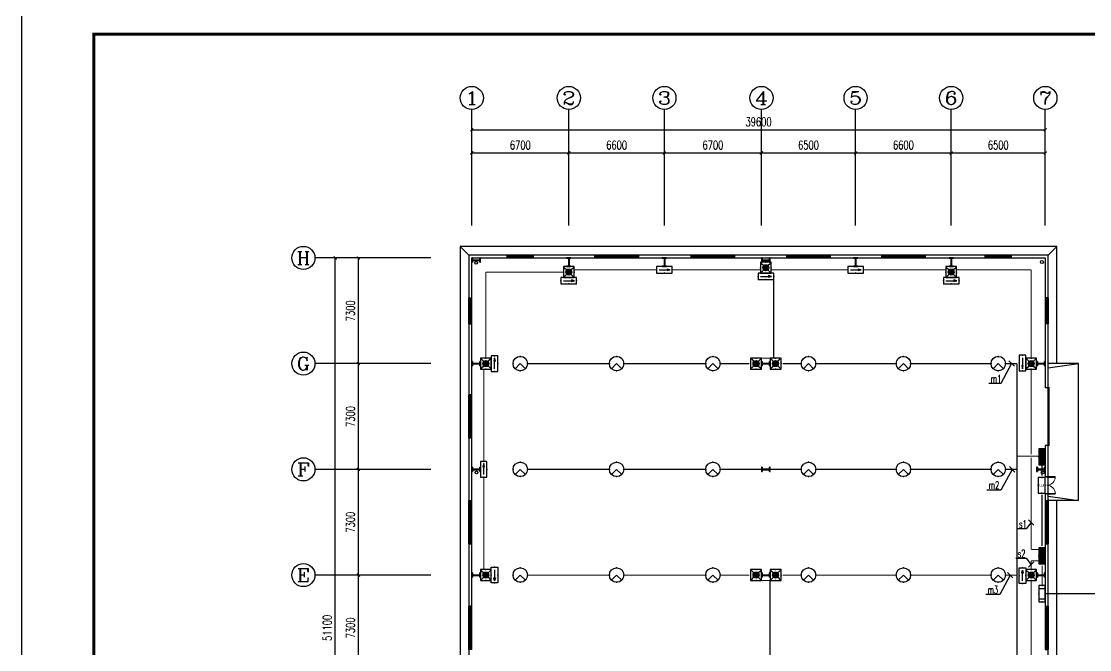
# Model space of a CAD drawing. Extents: x 1680110 to 2699828, y 269661 to 891349.
# Drawn here: x 2361418 to 2435175, y 596738 to 640124 of the extents above; entities that cross this region are included whole.
import ezdxf
from ezdxf.enums import TextEntityAlignment as Align

# ---------------------------------------------------------------- set-up
doc = ezdxf.new("R2010")
doc.units = 0
doc.header["$LTSCALE"] = 1000
doc.header["$MEASUREMENT"] = 0
doc.linetypes.add('DASH', pattern=[0.35, 0.25, -0.1])
for name, color, linetype in [('AXIS', 3, 'Continuous'), ('AXIS_TEXT', 7, 'Continuous'), ('COLUMN', 9, 'Continuous'), ('DIM-应急', 3, 'Continuous'), ('DIM-照明', 3, 'Continuous'), ('EQUIP-照明', 3, 'Continuous'), ('EQUIP-箱柜', 3, 'Continuous'), ('GROUND', 2, 'Continuous'), ('PUB_TITLE', 4, 'Continuous'), ('STAIR', 2, 'Continuous'), ('WALL', 9, 'Continuous'), ('WINDOW', 4, 'Continuous'), ('WIRE-应急', 2, 'DASH'), ('WIRE-照明', 1, 'Continuous'), ('钢柱', 7, 'Continuous')]:
    doc.layers.add(name, color=color, linetype=linetype)
doc.styles.add('_TCH_AXIS', font='COMPLEX', dxfattribs={"bigfont": 'GBCBIG'})
doc.styles.add('_TCH_DIM_T3', font='SIMPLEX', dxfattribs={"width": 0.705882, "bigfont": 'GBCBIG'})
doc.styles.add('_TEL_ATTDEF', font='GBENOR', dxfattribs={"width": 0.8, "height": 3, "bigfont": 'GBCBIG'})
doc.styles.add('_TEL_DIM', font='SIMPLEX', dxfattribs={"width": 0.8, "height": 3.5, "bigfont": 'HZTXT'})
doc.styles.add('COMPLEX', font='COMPLEX')
doc.dimstyles.new('_TCH_ARCH&&200', dxfattribs={"dimtxt": 595, "dimasz": 200, "dimexe": 500, "dimexo": 600, "dimgap": 252.5, "dimtad": 1, "dimdec": 0, "dimzin": 0, "dimdsep": 46, "dimtxsty": '_TCH_DIM_T3', "dimblk": 'ARCHTICK', "dimcen": 0.09, "dimclrt": 7, "dimazin": 2, "dimtfac": 1, "dimtdec": 0, "dimtix": 1, "dimtmove": 2, "dimatfit": 3, "dimfxl": 0, "dimtolj": 1, "dimtzin": 0, "dimarcsym": 0})

# ---------------------------------------------------------------- blocks, each defined once
blk = doc.blocks.new('A$C23043752')
at = {"layer": 'COLUMN'}
blk.add_hatch(color=256, dxfattribs=at).paths.add_polyline_path([(0, 600), (0, 550), (125, 550), (125, 50), (0, 50), (0, 0), (300, 0), (300, 50), (175, 50), (175, 550), (300, 550), (300, 600)])
for p, q in [((0, 600), (0, 550)), ((300, 600), (0, 600)), ((125, 550), (0, 550)), ((0, 50), (125, 50)), ((0, 50), (0, 0)), ((0, 0), (300, 0)), ((125, 550), (125, 50)), ((175, 550), (175, 50)), ((300, 550), (175, 550)), ((175, 50), (300, 50)), ((300, 550), (300, 600)), ((300, 0), (300, 50))]:
    blk.add_line(p, q, dxfattribs=at)
blk = doc.blocks.new('A$C2E6C69CD')
at = {"layer": 'COLUMN', "xscale": -1, "rotation": 359.9999999999998}
blk.add_blockref('A$C23043752', (300, 0), dxfattribs=at)
blk.add_blockref('A$C23043752', (300, 0), dxfattribs=at)
blk = doc.blocks.new('A$C6F9B7E11')
blk.add_blockref('A$C2E6C69CD', (0, 0))
blk = doc.blocks.new('$equip$00002831')
for q in [(-0.354, -0.354), (0.354, -0.354)]:
    blk.add_line((0, 0), q)
at = {"const_width": 0.04}
blk.add_lwpolyline([(0.5, 0, 1), (-0.5, 0, 1), (0.5, 0, -2.700563)], format="xyb", dxfattribs=at)
blk.add_circle((0, 0), 0.5)
for p in [(-0.5, 0), (0, 0.5), (0.5, 0), (0, -0.5)]:
    blk.add_point(p)
at = {"color": 7, "style": '_TEL_DIM', "flags": 1}
for tag in ['A', 'REMARK']:
    blk.add_attdef(tag, text='', height=0.00002, dxfattribs=at).set_placement((0, 0), align=Align.MIDDLE_CENTER)
blk = doc.blocks.new('$equip$00002534')
for p, q in [((-0.72, 0.66), (-0.72, 0)), ((0.72, 0.66), (-0.72, 0.66)), ((-0.72, 0), (0.72, 0)), ((0.72, 0), (0.72, 0.66))]:
    blk.add_line(p, q)
at = {"const_width": 0.04}
blk.add_lwpolyline([(-0.72, 0.66), (-0.72, 0), (0.72, 0), (0.72, 0.66), (-0.72, 0.66), (-0.72, 0)], dxfattribs=at)
for p in [(-0.72, 0.33), (0, 0.66), (0, 0), (0.72, 0.33)]:
    blk.add_point(p)
at = {"color": 7, "style": '_TEL_DIM'}
blk.add_attdef('$TEXT$', text='', height=0.4, dxfattribs=at).set_placement((0, 0.33), align=Align.MIDDLE_CENTER)
at = {"color": 7, "style": '_TEL_DIM', "flags": 1}
blk.add_attdef('A', text='', height=0.00002, dxfattribs=at).set_placement((0, 0), align=Align.MIDDLE_CENTER)
blk = doc.blocks.new('$equip$00002604')
blk.add_hatch(color=256).paths.add_polyline_path([(0.275, 0.5, 1), (-0.274, 0.5, 1)])
for p, q in [((-0.429, 0.929), (-0.194, 0.694)), ((-0.429, 0.071), (-0.194, 0.306)), ((0.194, 0.694), (0.429, 0.929)), ((0.194, 0.306), (0.429, 0.071))]:
    blk.add_line(p, q)
at = {"const_width": 0.04}
blk.add_lwpolyline([(-0.5, 1), (-0.5, 0), (0.5, 0), (0.5, 1), (-0.5, 1), (-0.5, 0)], dxfattribs=at)
blk.add_lwpolyline([(-0.5, 1), (-0.5, 0), (0.5, 0), (0.5, 1)], close=True)
blk.add_circle((0, 0.5), 0.275)
for p in [(0, 1), (-0.5, 0.5), (0, 0), (0.5, 0.5)]:
    blk.add_point(p)
at = {"color": 7, "style": '_TEL_DIM', "flags": 1}
blk.add_attdef('A', text='', height=0.000025, dxfattribs=at).set_placement((0, 0), align=Align.MIDDLE_CENTER)
blk = doc.blocks.new('$equip$00002944')
for p, q in [((-0.75, 0.6), (-0.75, 0)), ((0.75, 0.6), (-0.75, 0.6)), ((-0.75, 0), (0.75, 0)), ((-0.469, 0.6), (-0.469, 0)), ((0.469, 0.6), (0.469, 0)), ((0.75, 0), (0.75, 0.6))]:
    blk.add_line(p, q)
at = {"const_width": 0.04}
blk.add_lwpolyline([(-0.75, 0.6), (-0.75, 0), (0.75, 0), (0.75, 0.6), (-0.75, 0.6), (-0.75, 0)], dxfattribs=at)
for p in [(-0.75, 0.3), (0, 0.6), (0, 0), (0.75, 0.3)]:
    blk.add_point(p)
at = {"color": 7, "style": '_TEL_DIM', "flags": 1}
for tag in ['A', 'REMARK']:
    blk.add_attdef(tag, text='', height=0.00002, dxfattribs=at).set_placement((0, 0), align=Align.MIDDLE_CENTER)
blk = doc.blocks.new('*X22')
at = {"color": 0}
for p, q in [((-250, 33), (-83, 200)), ((-250, 68), (-118, 200)), ((-250, 104), (-154, 200)), ((-250, 139), (-189, 200)), ((-250, 174), (-224, 200)), ((-247, 0), (-47, 200)), ((-212, 0), (-12, 200)), ((-177, 0), (23, 200)), ((-141, 0), (59, 200)), ((-106, 0), (94, 200)), ((-71, 0), (129, 200)), ((-35, 0), (165, 200)), ((0, 0), (200, 200)), ((35, 0), (235, 200)), ((71, 0), (250, 179)), ((106, 0), (250, 144)), ((141, 0), (250, 109)), ((177, 0), (250, 73)), ((212, 0), (250, 38)), ((247, 0), (250, 3))]:
    blk.add_line(p, q, dxfattribs=at)
blk = doc.blocks.new('$equip$00002943')
for p, q in [((-0.75, 0.6), (-0.75, 0)), ((0.75, 0.6), (-0.75, 0.6)), ((-0.75, 0), (0.75, 0)), ((0.75, 0), (0.75, 0.6))]:
    blk.add_line(p, q)
for points, const_width in [([(-0.75, 0.3), (0.75, 0.3)], 0.6), ([(-0.75, 0.6), (-0.75, 0), (0.75, 0), (0.75, 0.6), (-0.75, 0.6), (-0.75, 0)], 0.04)]:
    blk.add_lwpolyline(points, dxfattribs=dict(const_width=const_width))
for p in [(-0.75, 0.3), (0, 0.6), (0, 0), (0.75, 0.3)]:
    blk.add_point(p)
at = {"xscale": 0.00300000000061118, "yscale": 0.00300000000061118, "zscale": 0.00300000000061118}
blk.add_blockref('*X22', (0, 0), dxfattribs=at)
at = {"color": 7, "style": '_TEL_DIM', "flags": 1}
for tag in ['A', 'REMARK']:
    blk.add_attdef(tag, text='', height=0.00002, dxfattribs=at).set_placement((0, 0), align=Align.MIDDLE_CENTER)
blk = doc.blocks.new('$equip$00002540')
blk.add_hatch(color=256).paths.add_polyline_path([(0.24, 0.372), (0.24, 0.228), (0.528, 0.3)])
for p, q in [((-0.72, 0.6), (-0.72, 0)), ((0.72, 0.6), (-0.72, 0.6)), ((-0.72, 0), (0.72, 0)), ((0.24, 0.372), (0.24, 0.228)), ((0.528, 0.3), (0.24, 0.372)), ((0.24, 0.228), (0.528, 0.3)), ((0.72, 0), (0.72, 0.6))]:
    blk.add_line(p, q)
at = {"color": 7}
blk.add_line((-0.48, 0.3), (0.48, 0.3), dxfattribs=at)
at = {"const_width": 0.04}
blk.add_lwpolyline([(-0.72, 0.6), (-0.72, 0), (0.72, 0), (0.72, 0.6), (-0.72, 0.6), (-0.72, 0)], dxfattribs=at)
for p in [(-0.72, 0.3), (0, 0.6), (0, 0), (0.72, 0.3)]:
    blk.add_point(p)
at = {"color": 7, "style": '_TEL_DIM', "flags": 1}
blk.add_attdef('A', text='', height=0.00002, dxfattribs=at).set_placement((0, 0), align=Align.MIDDLE_CENTER)
blk = doc.blocks.new('_ArchTick')
at = {"color": 0, "linetype": 'ByBlock', "const_width": 0.4}
blk.add_lwpolyline([(-0.5, -0.5), (0.5, 0.5)], dxfattribs=at)
blk = doc.blocks.new('*D69')
at = {"layer": 'AXIS', "color": 0, "lineweight": -2, "transparency": 16777216}
for p, q in [((2392516, 626634), (2392516, 631534)), ((2399216, 626634), (2399216, 631534)), ((2392516, 631034), (2399216, 631034))]:
    blk.add_line(p, q, dxfattribs=at)
at = {"layer": 'Defpoints', "color": 0, "transparency": 16777216}
for p in [(2399216, 631034), (2392516, 626034), (2399216, 626034)]:
    blk.add_point(p, dxfattribs=at)
at = {"layer": 'AXIS', "color": 0, "lineweight": -2, "transparency": 16777216, "xscale": 200, "yscale": 200, "zscale": 200, "rotation": 180}
blk.add_blockref('_ArchTick', (2392516, 631034), dxfattribs=at)
at = {"layer": 'AXIS', "color": 0, "lineweight": -2, "transparency": 16777216, "xscale": 200, "yscale": 200, "zscale": 200}
blk.add_blockref('_ArchTick', (2399216, 631034), dxfattribs=at)
at = {"layer": 'AXIS', "color": 7, "transparency": 16777216, "insert": (2395866, 631584), "char_height": 595, "attachment_point": 5, "style": '_TCH_DIM_T3'}
blk.add_mtext('\\A1;6700', dxfattribs=at)
blk = doc.blocks.new('*D70')
at = {"layer": 'AXIS', "color": 0, "lineweight": -2, "transparency": 16777216}
for p, q in [((2399216, 626634), (2399216, 631534)), ((2405816, 626634), (2405816, 631534)), ((2399216, 631034), (2405816, 631034))]:
    blk.add_line(p, q, dxfattribs=at)
at = {"layer": 'Defpoints', "color": 0, "transparency": 16777216}
for p in [(2405816, 631034), (2399216, 626034), (2405816, 626034)]:
    blk.add_point(p, dxfattribs=at)
at = {"layer": 'AXIS', "color": 0, "lineweight": -2, "transparency": 16777216, "xscale": 200, "yscale": 200, "zscale": 200, "rotation": 180}
blk.add_blockref('_ArchTick', (2399216, 631034), dxfattribs=at)
at = {"layer": 'AXIS', "color": 0, "lineweight": -2, "transparency": 16777216, "xscale": 200, "yscale": 200, "zscale": 200}
blk.add_blockref('_ArchTick', (2405816, 631034), dxfattribs=at)
at = {"layer": 'AXIS', "color": 7, "transparency": 16777216, "insert": (2402516, 631584), "char_height": 595, "attachment_point": 5, "style": '_TCH_DIM_T3'}
blk.add_mtext('\\A1;6600', dxfattribs=at)
blk = doc.blocks.new('*D71')
at = {"layer": 'AXIS', "color": 0, "lineweight": -2, "transparency": 16777216}
for p, q in [((2405816, 626634), (2405816, 631534)), ((2412516, 626634), (2412516, 631534)), ((2405816, 631034), (2412516, 631034))]:
    blk.add_line(p, q, dxfattribs=at)
at = {"layer": 'Defpoints', "color": 0, "transparency": 16777216}
for p in [(2412516, 631034), (2405816, 626034), (2412516, 626034)]:
    blk.add_point(p, dxfattribs=at)
at = {"layer": 'AXIS', "color": 0, "lineweight": -2, "transparency": 16777216, "xscale": 200, "yscale": 200, "zscale": 200, "rotation": 180}
blk.add_blockref('_ArchTick', (2405816, 631034), dxfattribs=at)
at = {"layer": 'AXIS', "color": 0, "lineweight": -2, "transparency": 16777216, "xscale": 200, "yscale": 200, "zscale": 200}
blk.add_blockref('_ArchTick', (2412516, 631034), dxfattribs=at)
at = {"layer": 'AXIS', "color": 7, "transparency": 16777216, "insert": (2409166, 631584), "char_height": 595, "attachment_point": 5, "style": '_TCH_DIM_T3'}
blk.add_mtext('\\A1;6700', dxfattribs=at)
blk = doc.blocks.new('*D72')
at = {"layer": 'AXIS', "color": 0, "lineweight": -2, "transparency": 16777216}
for p, q in [((2412516, 626634), (2412516, 631534)), ((2419016, 626634), (2419016, 631534)), ((2412516, 631034), (2419016, 631034))]:
    blk.add_line(p, q, dxfattribs=at)
at = {"layer": 'Defpoints', "color": 0, "transparency": 16777216}
for p in [(2419016, 631034), (2412516, 626034), (2419016, 626034)]:
    blk.add_point(p, dxfattribs=at)
at = {"layer": 'AXIS', "color": 0, "lineweight": -2, "transparency": 16777216, "xscale": 200, "yscale": 200, "zscale": 200, "rotation": 180}
blk.add_blockref('_ArchTick', (2412516, 631034), dxfattribs=at)
at = {"layer": 'AXIS', "color": 0, "lineweight": -2, "transparency": 16777216, "xscale": 200, "yscale": 200, "zscale": 200}
blk.add_blockref('_ArchTick', (2419016, 631034), dxfattribs=at)
at = {"layer": 'AXIS', "color": 7, "transparency": 16777216, "insert": (2415766, 631584), "char_height": 595, "attachment_point": 5, "style": '_TCH_DIM_T3'}
blk.add_mtext('\\A1;6500', dxfattribs=at)
blk = doc.blocks.new('*D73')
at = {"layer": 'AXIS', "color": 0, "lineweight": -2, "transparency": 16777216}
for p, q in [((2419016, 626634), (2419016, 631534)), ((2425616, 626634), (2425616, 631534)), ((2419016, 631034), (2425616, 631034))]:
    blk.add_line(p, q, dxfattribs=at)
at = {"layer": 'Defpoints', "color": 0, "transparency": 16777216}
for p in [(2425616, 631034), (2419016, 626034), (2425616, 626034)]:
    blk.add_point(p, dxfattribs=at)
at = {"layer": 'AXIS', "color": 0, "lineweight": -2, "transparency": 16777216, "xscale": 200, "yscale": 200, "zscale": 200, "rotation": 180}
blk.add_blockref('_ArchTick', (2419016, 631034), dxfattribs=at)
at = {"layer": 'AXIS', "color": 0, "lineweight": -2, "transparency": 16777216, "xscale": 200, "yscale": 200, "zscale": 200}
blk.add_blockref('_ArchTick', (2425616, 631034), dxfattribs=at)
at = {"layer": 'AXIS', "color": 7, "transparency": 16777216, "insert": (2422316, 631584), "char_height": 595, "attachment_point": 5, "style": '_TCH_DIM_T3'}
blk.add_mtext('\\A1;6600', dxfattribs=at)
blk = doc.blocks.new('*D74')
at = {"layer": 'AXIS', "color": 0, "lineweight": -2, "transparency": 16777216}
for p, q in [((2425616, 626634), (2425616, 631534)), ((2432116, 626634), (2432116, 631534)), ((2425616, 631034), (2432116, 631034))]:
    blk.add_line(p, q, dxfattribs=at)
at = {"layer": 'Defpoints', "color": 0, "transparency": 16777216}
for p in [(2432116, 631034), (2425616, 626034), (2432116, 626034)]:
    blk.add_point(p, dxfattribs=at)
at = {"layer": 'AXIS', "color": 0, "lineweight": -2, "transparency": 16777216, "xscale": 200, "yscale": 200, "zscale": 200, "rotation": 180}
blk.add_blockref('_ArchTick', (2425616, 631034), dxfattribs=at)
at = {"layer": 'AXIS', "color": 0, "lineweight": -2, "transparency": 16777216, "xscale": 200, "yscale": 200, "zscale": 200}
blk.add_blockref('_ArchTick', (2432116, 631034), dxfattribs=at)
at = {"layer": 'AXIS', "color": 7, "transparency": 16777216, "insert": (2428866, 631584), "char_height": 595, "attachment_point": 5, "style": '_TCH_DIM_T3'}
blk.add_mtext('\\A1;6500', dxfattribs=at)
blk = doc.blocks.new('*D75')
at = {"layer": 'AXIS', "color": 0, "lineweight": -2, "transparency": 16777216}
for p, q in [((2392516, 626634), (2392516, 633134)), ((2432116, 626634), (2432116, 633134)), ((2392516, 632634), (2432116, 632634))]:
    blk.add_line(p, q, dxfattribs=at)
at = {"layer": 'Defpoints', "color": 0, "transparency": 16777216}
for p in [(2432116, 632634), (2392516, 626034), (2432116, 626034)]:
    blk.add_point(p, dxfattribs=at)
at = {"layer": 'AXIS', "color": 0, "lineweight": -2, "transparency": 16777216, "xscale": 200, "yscale": 200, "zscale": 200, "rotation": 180}
blk.add_blockref('_ArchTick', (2392516, 632634), dxfattribs=at)
at = {"layer": 'AXIS', "color": 0, "lineweight": -2, "transparency": 16777216, "xscale": 200, "yscale": 200, "zscale": 200}
blk.add_blockref('_ArchTick', (2432116, 632634), dxfattribs=at)
at = {"layer": 'AXIS', "color": 7, "transparency": 16777216, "insert": (2412316, 633184), "char_height": 595, "attachment_point": 5, "style": '_TCH_DIM_T3'}
blk.add_mtext('\\A1;39600', dxfattribs=at)
blk = doc.blocks.new('*D86')
at = {"layer": 'AXIS', "color": 0, "lineweight": -2, "transparency": 16777216}
for p, q in [((2389088, 601888), (2384188, 601888)), ((2384688, 594588), (2384688, 601888)), ((2389088, 594588), (2384188, 594588))]:
    blk.add_line(p, q, dxfattribs=at)
at = {"layer": 'Defpoints', "color": 0, "transparency": 16777216}
for p in [(2384688, 601888), (2389688, 601888), (2389688, 594588)]:
    blk.add_point(p, dxfattribs=at)
at = {"layer": 'AXIS', "color": 0, "lineweight": -2, "transparency": 16777216, "xscale": 200, "yscale": 200, "zscale": 200}
for p, rotation in [((2384688, 601888), 90), ((2384688, 594588), 270)]:
    blk.add_blockref('_ArchTick', p, dxfattribs=dict(at, rotation=rotation))
at = {"layer": 'AXIS', "color": 7, "transparency": 16777216, "insert": (2384138, 598238), "char_height": 595, "attachment_point": 5, "rotation": 90, "style": '_TCH_DIM_T3'}
blk.add_mtext('\\A1;7300', dxfattribs=at)
blk = doc.blocks.new('*D87')
at = {"layer": 'AXIS', "color": 0, "lineweight": -2, "transparency": 16777216}
for p, q in [((2389088, 609188), (2384188, 609188)), ((2384688, 601888), (2384688, 609188)), ((2389088, 601888), (2384188, 601888))]:
    blk.add_line(p, q, dxfattribs=at)
at = {"layer": 'Defpoints', "color": 0, "transparency": 16777216}
for p in [(2384688, 609188), (2389688, 609188), (2389688, 601888)]:
    blk.add_point(p, dxfattribs=at)
at = {"layer": 'AXIS', "color": 0, "lineweight": -2, "transparency": 16777216, "xscale": 200, "yscale": 200, "zscale": 200}
for p, rotation in [((2384688, 609188), 90), ((2384688, 601888), 270)]:
    blk.add_blockref('_ArchTick', p, dxfattribs=dict(at, rotation=rotation))
at = {"layer": 'AXIS', "color": 7, "transparency": 16777216, "insert": (2384138, 605538), "char_height": 595, "attachment_point": 5, "rotation": 90, "style": '_TCH_DIM_T3'}
blk.add_mtext('\\A1;7300', dxfattribs=at)
blk = doc.blocks.new('*D88')
at = {"layer": 'AXIS', "color": 0, "lineweight": -2, "transparency": 16777216}
for p, q in [((2389088, 616488), (2384188, 616488)), ((2384688, 609188), (2384688, 616488)), ((2389088, 609188), (2384188, 609188))]:
    blk.add_line(p, q, dxfattribs=at)
at = {"layer": 'Defpoints', "color": 0, "transparency": 16777216}
for p in [(2384688, 616488), (2389688, 616488), (2389688, 609188)]:
    blk.add_point(p, dxfattribs=at)
at = {"layer": 'AXIS', "color": 0, "lineweight": -2, "transparency": 16777216, "xscale": 200, "yscale": 200, "zscale": 200}
for p, rotation in [((2384688, 616488), 90), ((2384688, 609188), 270)]:
    blk.add_blockref('_ArchTick', p, dxfattribs=dict(at, rotation=rotation))
at = {"layer": 'AXIS', "color": 7, "transparency": 16777216, "insert": (2384138, 612838), "char_height": 595, "attachment_point": 5, "rotation": 90, "style": '_TCH_DIM_T3'}
blk.add_mtext('\\A1;7300', dxfattribs=at)
blk = doc.blocks.new('*D89')
at = {"layer": 'AXIS', "color": 0, "lineweight": -2, "transparency": 16777216}
for p, q in [((2389088, 623788), (2384188, 623788)), ((2384688, 616488), (2384688, 623788)), ((2389088, 616488), (2384188, 616488))]:
    blk.add_line(p, q, dxfattribs=at)
at = {"layer": 'Defpoints', "color": 0, "transparency": 16777216}
for p in [(2384688, 623788), (2389688, 623788), (2389688, 616488)]:
    blk.add_point(p, dxfattribs=at)
at = {"layer": 'AXIS', "color": 0, "lineweight": -2, "transparency": 16777216, "xscale": 200, "yscale": 200, "zscale": 200}
for p, rotation in [((2384688, 623788), 90), ((2384688, 616488), 270)]:
    blk.add_blockref('_ArchTick', p, dxfattribs=dict(at, rotation=rotation))
at = {"layer": 'AXIS', "color": 7, "transparency": 16777216, "insert": (2384138, 620138), "char_height": 595, "attachment_point": 5, "rotation": 90, "style": '_TCH_DIM_T3'}
blk.add_mtext('\\A1;7300', dxfattribs=at)
blk = doc.blocks.new('*D90')
at = {"layer": 'AXIS', "color": 0, "lineweight": -2, "transparency": 16777216}
for p, q in [((2389088, 623788), (2382588, 623788)), ((2383088, 572688), (2383088, 623788)), ((2389088, 572688), (2382588, 572688))]:
    blk.add_line(p, q, dxfattribs=at)
at = {"layer": 'Defpoints', "color": 0, "transparency": 16777216}
for p in [(2383088, 623788), (2389688, 623788), (2389688, 572688)]:
    blk.add_point(p, dxfattribs=at)
at = {"layer": 'AXIS', "color": 0, "lineweight": -2, "transparency": 16777216, "xscale": 200, "yscale": 200, "zscale": 200}
for p, rotation in [((2383088, 623788), 90), ((2383088, 572688), 270)]:
    blk.add_blockref('_ArchTick', p, dxfattribs=dict(at, rotation=rotation))
at = {"layer": 'AXIS', "color": 7, "transparency": 16777216, "insert": (2382538, 598238), "char_height": 595, "attachment_point": 5, "rotation": 90, "style": '_TCH_DIM_T3'}
blk.add_mtext('\\A1;51100', dxfattribs=at)
blk = doc.blocks.new('$TCHSYS$WIN2D')
for p, q in [((-0.5, 0.5), (0.5, 0.5)), ((-0.5, 0.5), (-0.5, -0.5)), ((0.5, 0.5), (0.5, -0.5)), ((0.5, 0.167), (-0.5, 0.167)), ((0.5, -0.167), (-0.5, -0.167)), ((-0.5, -0.5), (0.5, -0.5))]:
    blk.add_line(p, q)
blk = doc.blocks.new('$DorLib2D$00000137')
at = {"color": 0, "linetype": 'DASH'}
blk.add_line((-0.508, 0.723), (0.507, 0.723), dxfattribs=at)
blk = doc.blocks.new('_AXISO')
blk.add_circle((0, 0), 0.5)
at = {"layer": 'AXIS_TEXT', "style": 'COMPLEX', "width": 1.041667}
blk.add_attdef('A', text='', height=0.56, dxfattribs=at).set_placement((-0.25, -0.28), (0.25, -0.28), align=Align.FIT)
blk = doc.blocks.new('$DorLib2D$00000002')
for p, q in [((-0.5, 0), (-0.5, 0.4875)), ((-0.475, 0.4875), (-0.5, 0.4875)), ((-0.475, 0), (-0.475, 0.4875)), ((0.475, 0), (0.475, 0.4875)), ((0.475, 0.4875), (0.5, 0.4875)), ((0.5, 0), (0.5, 0.4875)), ((-0.5, 0), (-0.475, 0)), ((0.5, 0), (0.475, 0))]:
    blk.add_line(p, q)
at = {"lineweight": 13}
for centre, start, end in [((-0.4875, 0), 0, 88.530716), ((0.4875, 0), 91.469284, 180)]:
    blk.add_arc(centre, 0.4875, start, end, dxfattribs=at)

msp = doc.modelspace()

# ---------------------------------------------------------------- linework, layer by layer
at = {"color": 8}
for centre in [(2392821.6, 623453.1), (2431882, 623505.2), (2392844.3, 608967.6), (2431937.5, 608967.6)]:
    msp.add_circle(centre, 100, dxfattribs=at)
at = {"layer": 'AXIS'}
for p, q in [((2392516, 626033.9), (2392516, 634033.9)), ((2399216, 626033.9), (2399216, 634033.9)), ((2405816, 626033.9), (2405816, 634033.9)), ((2412516, 626033.9), (2412516, 634033.9)), ((2419016, 626033.9), (2419016, 634033.9)), ((2425616, 626033.9), (2425616, 634033.9)), ((2432116, 626033.9), (2432116, 634033.9)), ((2389688.4, 623788), (2381688.4, 623788)), ((2389688.4, 616488), (2381688.4, 616488)), ((2389688.4, 609188), (2381688.4, 609188)), ((2389688.4, 601888), (2381688.4, 601888))]:
    msp.add_line(p, q, dxfattribs=at)
at = {"layer": 'DIM-应急'}
for p, q in [((2431326.6, 605325.8), (2430955.4, 605697)), ((2431326.6, 602809.3), (2430955.4, 602438.1))]:
    msp.add_line(p, q, dxfattribs=at)
for points in [[(2430781.2, 605072.1), (2430166.7, 605072.1)], [(2431141, 605511.4), (2430781.2, 605072.1)], [(2430834.3, 603030.4), (2430075.8, 603030.4)], [(2431141, 602623.7), (2430834.3, 603030.4)]]:
    msp.add_lwpolyline(points, dxfattribs=at)
at = {"layer": 'DIM-照明'}
for p, q in [((2429604.8, 616673.7), (2429976, 616302.4)), ((2429641.6, 609373.7), (2430012.9, 609002.4)), ((2429502.8, 602073.7), (2429874, 601702.4))]:
    msp.add_line(p, q, dxfattribs=at)
for points in [[(2429790.4, 616488), (2429044, 615107.7)], [(2429044, 615107.7), (2428221.5, 615107.7)], [(2429827.2, 609188), (2429048.2, 607757)], [(2429048.2, 607757), (2428081.7, 607757)], [(2429688.4, 601888), (2428971.1, 600535)], [(2428971.1, 600535), (2428004.6, 600535)]]:
    msp.add_lwpolyline(points, dxfattribs=at)
at = {"layer": 'GROUND', "color": 8}
for p, q in [((2391716, 624588), (2391716, 593788)), ((2432916, 624588), (2391716, 624588)), ((2392316, 623988), (2391716, 624588)), ((2392316, 623988), (2392316, 594388)), ((2432316, 623988), (2392316, 623988)), ((2432316, 623988), (2432916, 624588)), ((2432316, 616488), (2432316, 623988)), ((2432916, 616488), (2432916, 624588)), ((2432316, 589438), (2432316, 607038)), ((2432916, 589438), (2432916, 607038))]:
    msp.add_line(p, q, dxfattribs=at)
at = {"layer": 'PUB_TITLE'}
msp.add_lwpolyline([(2361418.2, 557232.4), (2480218.2, 557232.4), (2480218.2, 641232.4), (2361418.2, 641232.4)], close=True, dxfattribs=at)
at = {"layer": 'PUB_TITLE', "const_width": 200}
msp.add_lwpolyline([(2366418.2, 559232.4), (2478218.2, 559232.4), (2478218.2, 639232.4), (2366418.2, 639232.4)], close=True, dxfattribs=at)
at = {"layer": 'STAIR', "color": 8}
for p, q in [((2434416, 616488), (2432316, 616488)), ((2432316, 607038), (2432316, 616488)), ((2432316, 616188), (2434416, 616488)), ((2434416, 607038), (2434416, 616488)), ((2432316, 607338), (2434416, 607038)), ((2434416, 607038), (2432316, 607038))]:
    msp.add_line(p, q, dxfattribs=at)
at = {"layer": 'WALL', "color": 8}
for p, q in [((2392316, 623988), (2392316, 621038)), ((2394966, 623988), (2392316, 623988)), ((2394966, 623788), (2394966, 623988)), ((2401016, 623988), (2396766, 623988)), ((2396766, 623988), (2396766, 623788)), ((2401016, 623788), (2401016, 623988)), ((2407666, 623988), (2404016, 623988)), ((2404016, 623988), (2404016, 623788)), ((2407666, 623788), (2407666, 623988)), ((2414266, 623988), (2410666, 623988)), ((2410666, 623988), (2410666, 623788)), ((2414266, 623788), (2414266, 623988)), ((2420816, 623988), (2417266, 623988)), ((2417266, 623988), (2417266, 623788)), ((2420816, 623788), (2420816, 623988)), ((2427966, 623988), (2423816, 623988)), ((2423816, 623988), (2423816, 623788)), ((2427966, 623788), (2427966, 623988)), ((2432316, 623988), (2429766, 623988)), ((2429766, 623988), (2429766, 623788)), ((2432316, 621038), (2432316, 623988)), ((2392516, 621038), (2392516, 623788)), ((2392516, 623788), (2394966, 623788)), ((2396766, 623788), (2401016, 623788)), ((2404016, 623788), (2407666, 623788)), ((2410666, 623788), (2414266, 623788)), ((2417266, 623788), (2420816, 623788)), ((2423816, 623788), (2427966, 623788)), ((2429766, 623788), (2432116, 623788)), ((2432116, 623788), (2432116, 621038)), ((2392316, 621038), (2392516, 621038)), ((2432116, 621038), (2432316, 621038)), ((2392516, 619238), (2392316, 619238)), ((2392316, 619238), (2392316, 614338)), ((2392516, 614338), (2392516, 619238)), ((2432116, 619238), (2432116, 614838)), ((2432316, 619238), (2432116, 619238)), ((2432316, 614838), (2432316, 619238)), ((2432116, 614838), (2432316, 614838)), ((2392316, 614338), (2392516, 614338)), ((2392516, 611338), (2392316, 611338)), ((2392316, 611338), (2392316, 607038)), ((2392516, 607038), (2392516, 611338)), ((2432116, 610838), (2432116, 608688.1)), ((2432316, 610838), (2432116, 610838)), ((2432316, 608688.1), (2432316, 610838)), ((2432116, 608688.1), (2432316, 608688.1)), ((2392316, 607038), (2392516, 607038)), ((2432116, 607488.1), (2432116, 607038)), ((2432316, 607488.1), (2432116, 607488.1)), ((2432116, 607038), (2432316, 607038)), ((2432316, 607038), (2432316, 607488.1)), ((2392516, 604038), (2392316, 604038)), ((2392316, 604038), (2392316, 599738)), ((2392516, 599738), (2392516, 604038)), ((2432116, 604038), (2432116, 599738)), ((2432316, 604038), (2432116, 604038)), ((2432316, 599738), (2432316, 604038)), ((2392316, 599738), (2392516, 599738)), ((2432116, 599738), (2432316, 599738))]:
    msp.add_line(p, q, dxfattribs=at)
at = {"layer": 'WIRE-应急', "linetype": 'DASH', "const_width": 75}
for points in [[(2393491, 616863), (2393491, 622813)], [(2393491, 622813), (2398841, 622813)], [(2399591, 622963), (2405276, 622963)], [(2406356, 622963), (2412445.7, 622963)], [(2413195.7, 622963), (2418476, 622963)], [(2419556, 622963), (2425241, 622963)], [(2425991, 622963), (2431141, 622963)], [(2431141, 616863), (2431141, 622963)], [(2413360.7, 616863), (2413360.7, 622288)], [(2412516, 616863), (2413116, 616863)], [(2393341, 609728), (2393341, 616113)], [(2431141, 610217.6), (2431141, 616113)], [(2431141, 603658.3), (2431141, 609992.6)], [(2393341, 602263), (2393341, 608648)], [(2431141, 603658.3), (2431666, 603658.3)], [(2431141, 602263), (2431141, 602875.3)], [(2431141, 602875.3), (2431666, 602870.6)], [(2412516, 601513), (2413116, 601513)], [(2413106, 595188), (2413106, 601513)], [(2431141, 595128), (2431141, 601513)]]:
    msp.add_lwpolyline(points, dxfattribs=at)
at = {"layer": 'WIRE-照明', "linetype": 'Continuous', "const_width": 75}
for points in [[(2396366, 616488), (2402016, 616488)], [(2403016, 616488), (2408666, 616488)], [(2409666, 616488), (2411653.5, 616488)], [(2412628.5, 616488), (2413003.5, 616488)], [(2413978.5, 616488), (2415266, 616488)], [(2416266, 616488), (2421816, 616488)], [(2422816, 616488), (2428366, 616488)], [(2429366, 616488), (2430158.9, 616488)], [(2430158.9, 579988), (2430158.9, 616488)], [(2430158.9, 610105.1), (2431666, 610105.1)], [(2431883, 609490.4), (2431883.7, 608740.6)], [(2396366, 609188), (2402016, 609188)], [(2403016, 609188), (2408666, 609188)], [(2409666, 609188), (2415266, 609188)], [(2416266, 609188), (2421816, 609188)], [(2422816, 609188), (2428366, 609188)], [(2429366, 609188), (2430158.9, 609188)], [(2431885, 607435.6), (2431888.4, 603891.1)], [(2432116, 601165), (2432116, 602653.6)], [(2396366, 601888), (2402016, 601888)], [(2403016, 601888), (2408666, 601888)], [(2409666, 601888), (2411653.5, 601888)], [(2412628.5, 601888), (2413003.5, 601888)], [(2413978.5, 601888), (2415266, 601888)], [(2416266, 601888), (2421816, 601888)], [(2422816, 601888), (2428366, 601888)], [(2429366, 601888), (2430158.9, 601888)], [(2431889.7, 602541.1), (2431891, 601165)], [(2432116, 600602.5), (2439699.1, 600602.5)]]:
    msp.add_lwpolyline(points, dxfattribs=at)

# ---------------------------------------------------------------- block references
at = {"layer": 'AXIS'}
ref = msp.add_blockref('_AXISO', (2392516, 634833.9), dxfattribs=dict(at, xscale=1600, yscale=1600, zscale=1600))
ref.add_attrib('A', '1', dxfattribs={"layer": 'AXIS_TEXT', "height": 905.1, "style": '_TCH_AXIS', "width": 2.333333}).set_placement((2392063.4, 634381.3), (2392968.5, 634381.3), align=Align.FIT)
ref = msp.add_blockref('_AXISO', (2399216, 634833.9), dxfattribs=dict(at, xscale=1600, yscale=1600, zscale=1600))
ref.add_attrib('A', '2', dxfattribs={"layer": 'AXIS_TEXT', "height": 905.1, "style": '_TCH_AXIS', "width": 1.5}).set_placement((2398763.4, 634381.3), (2399668.5, 634381.3), align=Align.FIT)
ref = msp.add_blockref('_AXISO', (2405816, 634833.9), dxfattribs=dict(at, xscale=1600, yscale=1600, zscale=1600))
ref.add_attrib('A', '3', dxfattribs={"layer": 'AXIS_TEXT', "height": 905.1, "style": '_TCH_AXIS', "width": 1.5}).set_placement((2405363.4, 634381.3), (2406268.5, 634381.3), align=Align.FIT)
ref = msp.add_blockref('_AXISO', (2412516, 634833.9), dxfattribs=dict(at, xscale=1600, yscale=1600, zscale=1600))
ref.add_attrib('A', '4', dxfattribs={"layer": 'AXIS_TEXT', "height": 905.1, "style": '_TCH_AXIS', "width": 1.3125}).set_placement((2412063.4, 634381.3), (2412968.5, 634381.3), align=Align.FIT)
ref = msp.add_blockref('_AXISO', (2419016, 634833.9), dxfattribs=dict(at, xscale=1600, yscale=1600, zscale=1600))
ref.add_attrib('A', '5', dxfattribs={"layer": 'AXIS_TEXT', "height": 905.1, "style": '_TCH_AXIS', "width": 1.5}).set_placement((2418563.4, 634381.3), (2419468.5, 634381.3), align=Align.FIT)
ref = msp.add_blockref('_AXISO', (2425616, 634833.9), dxfattribs=dict(at, xscale=1600, yscale=1600, zscale=1600))
ref.add_attrib('A', '6', dxfattribs={"layer": 'AXIS_TEXT', "height": 905.1, "style": '_TCH_AXIS', "width": 1.5}).set_placement((2425163.4, 634381.3), (2426068.5, 634381.3), align=Align.FIT)
ref = msp.add_blockref('_AXISO', (2432116, 634833.9), dxfattribs=dict(at, xscale=1600, yscale=1600, zscale=1600))
ref.add_attrib('A', '7', dxfattribs={"layer": 'AXIS_TEXT', "height": 905.1, "style": '_TCH_AXIS', "width": 1.5}).set_placement((2431663.4, 634381.3), (2432568.5, 634381.3), align=Align.FIT)
ref = msp.add_blockref('_AXISO', (2380888.4, 623788), dxfattribs=dict(at, xscale=1600, yscale=1600, zscale=1600))
ref.add_attrib('A', 'H', dxfattribs={"layer": 'AXIS_TEXT', "height": 905.1, "style": '_TCH_AXIS', "width": 1.05}).set_placement((2380435.8, 623335.5), (2381340.9, 623335.5), align=Align.FIT)
ref = msp.add_blockref('_AXISO', (2380888.4, 616488), dxfattribs=dict(at, xscale=1600, yscale=1600, zscale=1600))
ref.add_attrib('A', 'G', dxfattribs={"layer": 'AXIS_TEXT', "height": 905.1, "style": '_TCH_AXIS', "width": 1.166667}).set_placement((2380435.8, 616035.5), (2381340.9, 616035.5), align=Align.FIT)
ref = msp.add_blockref('_AXISO', (2380888.4, 609188), dxfattribs=dict(at, xscale=1600, yscale=1600, zscale=1600))
ref.add_attrib('A', 'F', dxfattribs={"layer": 'AXIS_TEXT', "height": 905.1, "style": '_TCH_AXIS', "width": 1.3125}).set_placement((2380435.8, 608735.5), (2381340.9, 608735.5), align=Align.FIT)
ref = msp.add_blockref('_AXISO', (2380888.4, 601888), dxfattribs=dict(at, xscale=1600, yscale=1600, zscale=1600))
ref.add_attrib('A', 'E', dxfattribs={"layer": 'AXIS_TEXT', "height": 905.1, "style": '_TCH_AXIS', "width": 1.3125}).set_placement((2380435.8, 601435.5), (2381340.9, 601435.5), align=Align.FIT)
at = {"layer": 'EQUIP-照明'}
for name, p, xscale, yscale, zscale in [('$equip$00002604', (2412820.7, 622738), 750, 750, 750), ('$equip$00002604', (2399216, 622438), 750, 750, 750), ('$equip$00002540', (2405816, 622738), 750, 750, 750), ('$equip$00002540', (2412820.7, 622288), 750, 750, 750), ('$equip$00002540', (2419016, 622738), 750, 750, 750), ('$equip$00002604', (2425616, 622438), 750, 750, 750), ('$equip$00002540', (2399216, 621988), 750, 750, 750), ('$equip$00002540', (2425616, 621988), 750, 750, 750), ('$equip$00002604', (2393491, 616113), 750, 750, 750), ('$equip$00002831', (2395866, 616488), 1000, 1000, 1000), ('$equip$00002831', (2402516, 616488), 1000, 1000, 1000), ('$equip$00002831', (2409166, 616488), 1000, 1000, 1000), ('$equip$00002604', (2412141, 616113), 750, 750, 750), ('$equip$00002604', (2413491, 616113), 750, 750, 750), ('$equip$00002831', (2415766, 616488), 1000, 1000, 1000), ('$equip$00002831', (2422316, 616488), 1000, 1000, 1000), ('$equip$00002831', (2428866, 616488), 1000, 1000, 1000), ('$equip$00002604', (2431141, 616113), 750, 750, 750), ('$equip$00002831', (2395866, 609188), 1000, 1000, 1000), ('$equip$00002831', (2402516, 609188), 1000, 1000, 1000), ('$equip$00002831', (2409166, 609188), 1000, 1000, 1000), ('$equip$00002831', (2415766, 609188), 1000, 1000, 1000), ('$equip$00002831', (2422316, 609188), 1000, 1000, 1000), ('$equip$00002831', (2428866, 609188), 1000, 1000, 1000), ('$equip$00002604', (2393491, 601513), 750, 750, 750), ('$equip$00002831', (2395866, 601888), 1000, 1000, 1000), ('$equip$00002831', (2402516, 601888), 1000, 1000, 1000), ('$equip$00002831', (2409166, 601888), 1000, 1000, 1000), ('$equip$00002604', (2412141, 601513), 750, 750, 750), ('$equip$00002604', (2413491, 601513), 750, 750, 750), ('$equip$00002831', (2415766, 601888), 1000, 1000, 1000), ('$equip$00002831', (2422316, 601888), 1000, 1000, 1000), ('$equip$00002831', (2428866, 601888), 1000, 1000, 1000), ('$equip$00002604', (2431141, 601513), 750, 750, 750)]:
    msp.add_blockref(name, p, dxfattribs=dict(at, xscale=xscale, yscale=yscale, zscale=zscale))
at = {"layer": 'EQUIP-照明', "yscale": 750, "zscale": 750}
for p, xscale, rotation in [((2394316, 616488), 750, 90), ((2430316, 616535), 750, 270), ((2393566, 609188), 750, 90), ((2394316, 601888), -750, 90), ((2430316, 601841.1), -750, 270)]:
    msp.add_blockref('$equip$00002540', p, dxfattribs=dict(at, xscale=xscale, rotation=rotation))
at = {"layer": 'EQUIP-照明'}
ref = msp.add_blockref('$equip$00002534', (2432116, 608088.1), dxfattribs=dict(at, xscale=750, yscale=750, zscale=750, rotation=90))
ref.add_attrib('$TEXT$', 'E', dxfattribs={"layer": '0', "color": 7, "height": 300, "rotation": 90, "style": '_TEL_ATTDEF'}).set_placement((2431868.5, 608088.1), align=Align.MIDDLE_CENTER)
at = {"layer": 'EQUIP-箱柜', "xscale": 750, "yscale": 750, "zscale": 750, "rotation": 90}
for name, p in [('$equip$00002943', (2432116, 610052.9)), ('$equip$00002943', (2432116, 603216.1)), ('$equip$00002944', (2432116, 600602.5))]:
    msp.add_blockref(name, p, dxfattribs=at)
at = {"layer": 'WINDOW', "color": 8}
for p, xscale, yscale, zscale in [((2395866, 623888), 1800, 200, 1800), ((2402516, 623888), 3000, 200, 3000), ((2409166, 623888), 3000, -200, 3000), ((2415766, 623888), 3000, -200, 3000), ((2422316, 623888), 3000, -200, 3000), ((2428866, 623888), 1800, 200, 1800)]:
    msp.add_blockref('$TCHSYS$WIN2D', p, dxfattribs=dict(at, xscale=xscale, yscale=yscale, zscale=zscale))
for name, p, xscale, yscale, zscale, rotation in [('$TCHSYS$WIN2D', (2392416, 620138), 1800, 200, 1800, 90), ('$TCHSYS$WIN2D', (2432216, 620138), 1800, 200, 1800, 270), ('$DorLib2D$00000137', (2432216, 612838), 4000, 200, 4000, 270), ('$TCHSYS$WIN2D', (2392416, 612838), 3000, -200, 3000, 90), ('$DorLib2D$00000002', (2432216, 608088.1), 1200, 1200, 1200, 270), ('$TCHSYS$WIN2D', (2392416, 605538), 3000, 200, 3000, 90), ('$TCHSYS$WIN2D', (2432216, 605538), 3000, -200, 3000, 270), ('$TCHSYS$WIN2D', (2392416, 598238), 3000, -200, 3000, 90), ('$TCHSYS$WIN2D', (2432216, 598238), 3000, -200, 3000, 270)]:
    msp.add_blockref(name, p, dxfattribs=dict(at, xscale=xscale, yscale=yscale, zscale=zscale, rotation=rotation))
at = {"layer": '钢柱', "color": 8, "ltscale": 1000, "xscale": -1, "rotation": 90}
for p in [(2393116, 623788), (2413116, 623788), (2393116, 616638), (2413116, 616638), (2432116, 616638), (2393116, 609338), (2413116, 609338), (2432116, 609338), (2393116, 602038), (2413116, 602038), (2432116, 602038)]:
    msp.add_blockref('A$C6F9B7E11', p, dxfattribs=at)
at = {"layer": '钢柱', "color": 8, "ltscale": 1000, "xscale": -1}
for p in [(2399366, 623188), (2405966, 623188), (2419166, 623188), (2425766, 623188)]:
    msp.add_blockref('A$C6F9B7E11', p, dxfattribs=at)

# ---------------------------------------------------------------- texts
at = {"layer": 'DIM-应急', "color": 7, "style": '_TEL_DIM', "width": 0.64}
for s, p in [('s1', (2430298, 605147.1)), ('s2', (2430207.1, 603105.4))]:
    msp.add_text(s, height=525, dxfattribs=at).set_placement(p)
at = {"layer": 'DIM-照明', "color": 7, "style": '_TEL_DIM', "width": 0.64}
for s, p in [('m1', (2428352.7, 615182.7)), ('m2', (2428212.9, 607832)), ('m3', (2428135.9, 600610))]:
    msp.add_text(s, height=525, dxfattribs=at).set_placement(p)

# ---------------------------------------------------------------- dimensions: what is measured, and where the dimension line sits
at = {"layer": 'AXIS'}
for p1, p2, distance, picture, middle in [((2392516, 626033.9), (2432116, 626033.9), 6600, '*D75', (2412316, 633183.9)), ((2392516, 626033.9), (2399216, 626033.9), 5000, '*D69', (2395866, 631583.9)), ((2399216, 626033.9), (2405816, 626033.9), 5000, '*D70', (2402516, 631583.9)), ((2405816, 626033.9), (2412516, 626033.9), 5000, '*D71', (2409166, 631583.9)), ((2412516, 626033.9), (2419016, 626033.9), 5000, '*D72', (2415766, 631583.9)), ((2419016, 626033.9), (2425616, 626033.9), 5000, '*D73', (2422316, 631583.9)), ((2425616, 626033.9), (2432116, 626033.9), 5000, '*D74', (2428866, 631583.9)), ((2389688.4, 572688), (2389688.4, 623788), 6600, '*D90', (2382538.4, 598238)), ((2389688.4, 616488), (2389688.4, 623788), 5000, '*D89', (2384138.4, 620138)), ((2389688.4, 609188), (2389688.4, 616488), 5000, '*D88', (2384138.4, 612838)), ((2389688.4, 601888), (2389688.4, 609188), 5000, '*D87', (2384138.4, 605538)), ((2389688.4, 594588), (2389688.4, 601888), 5000, '*D86', (2384138.4, 598238))]:
    dim = msp.add_aligned_dim(p1=p1, p2=p2, distance=distance, dimstyle='_TCH_ARCH&&200', dxfattribs=at)
    dim.commit()
    dim.dimension.update_dxf_attribs({"geometry": picture, "text_midpoint": middle})

doc.saveas('drawing.dxf')
